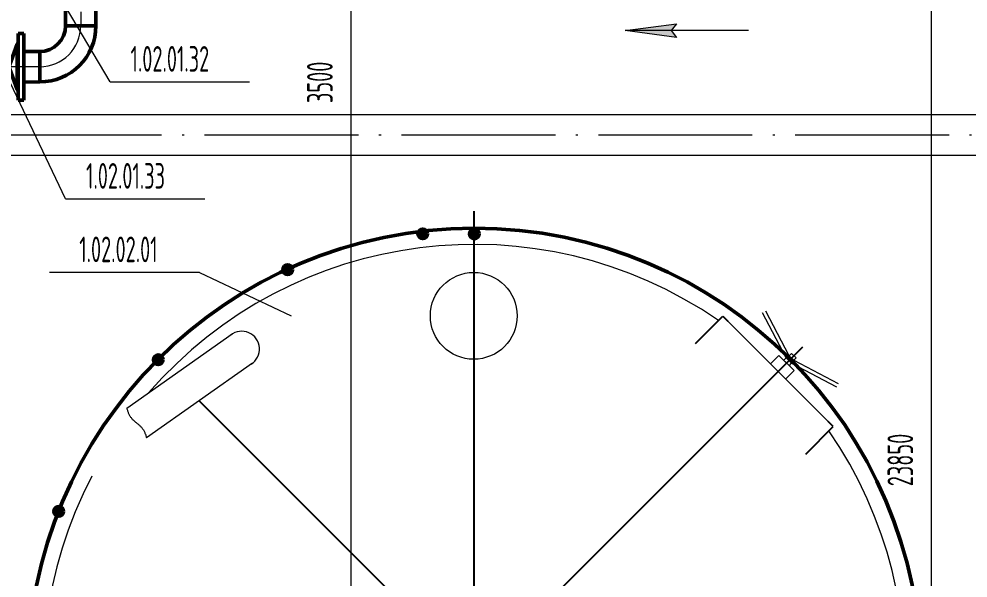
# Model space of a CAD drawing. Header units: millimetres. Extents: x -2281 to 17340, y -2563 to 4166.
# Drawn here: x 562.6 to 655.2, y 832.5 to 887 of the extents above; entities that cross this region are included whole.
import ezdxf

# ---------------------------------------------------------------- set-up
doc = ezdxf.new("R2010")
doc.units = ezdxf.units.MM
for name, pattern in [('K5LT32777', [0]), ('K5LT32783', [0]), ('K5LT32784', [0]), ('K5LT32786', [0]), ('K5LT32801', [0]), ('K5LT32835', [508, 317.5, -63.5, 63.5, -63.5]), ('K5LT32848', [19.2, 15, -2, 0.2, -2]), ('K5LT32849', [0]), ('K5LT32850', [180.2, 120, -30, 0.2, -30]), ('K5LT32852', [6.25, 4.75, -1.5]), ('K5LT32855', [0]), ('K5LT_AXLED', [11.939881, 7.439881, -1.5, 1.5, -1.5]), ('K5LT_THIN', [0]), ('K5LT_THIN_INCLUDED_TO_HATCHING', [0])]:
    doc.linetypes.add(name, pattern=pattern)
doc.layers.add('Системный слой', color=7, linetype='Continuous')
doc.styles.add('KDIMTEXTSTYLE', font='GOST_AU.SHX', dxfattribs={"width": 0.96, "oblique": 15, "height": 5})
doc.styles.add('KTEXTSTYLE', font='GOST_AU.SHX', dxfattribs={"width": 0.96, "height": 5})
doc.dimstyles.new('KDIMSTYLE (0.03)', dxfattribs={"dimtxt": 5, "dimasz": 1, "dimexe": 2, "dimexo": 0, "dimgap": 1, "dimtad": 1, "dimlfac": 30, "dimtxsty": 'KDIMTEXTSTYLE', "dimsah": 1, "dimcen": 0, "dimdle": 1, "dimadec": 0, "dimazin": 0, "dimtfac": 0.667, "dimtmove": 0, "dimatfit": 3, "dimfxl": 1, "dimtvp": 1, "dimtolj": 1, "dimtzin": 0, "dimarcsym": 0})

# ---------------------------------------------------------------- blocks, each defined once
blk = doc.blocks.new('U790')
at = {"layer": 'Системный слой', "color": 7, "linetype": 'K5LT_THIN_INCLUDED_TO_HATCHING', "lineweight": 13}
for p, q in [((573.135, 849.057), (573.155, 848.99)), ((573.155, 848.99), (573.174, 848.923)), ((573.174, 848.923), (573.195, 848.857)), ((573.195, 848.857), (573.216, 848.791)), ((573.216, 848.791), (573.238, 848.725)), ((573.238, 848.725), (573.261, 848.661)), ((573.261, 848.661), (573.286, 848.597)), ((573.286, 848.597), (573.312, 848.535)), ((573.312, 848.535), (573.34, 848.473)), ((573.34, 848.473), (573.37, 848.413)), ((573.37, 848.413), (573.402, 848.354)), ((573.402, 848.354), (573.436, 848.296)), ((573.436, 848.296), (573.472, 848.24)), ((573.472, 848.24), (573.51, 848.185)), ((573.51, 848.185), (573.55, 848.132)), ((573.55, 848.132), (573.592, 848.08)), ((573.592, 848.08), (573.636, 848.029)), ((573.636, 848.029), (573.682, 847.98)), ((573.682, 847.98), (573.73, 847.932)), ((573.73, 847.932), (573.779, 847.884)), ((573.779, 847.884), (573.83, 847.838)), ((573.83, 847.838), (573.882, 847.793)), ((573.882, 847.793), (573.935, 847.748)), ((573.935, 847.748), (573.988, 847.703)), ((573.988, 847.703), (574.042, 847.659)), ((574.042, 847.659), (574.097, 847.615)), ((574.097, 847.615), (574.151, 847.572)), ((574.151, 847.572), (574.205, 847.528)), ((574.205, 847.528), (574.259, 847.483)), ((574.259, 847.483), (574.312, 847.438)), ((574.312, 847.438), (574.364, 847.393)), ((574.364, 847.393), (574.414, 847.347)), ((574.414, 847.347), (574.464, 847.299)), ((574.464, 847.299), (574.511, 847.251)), ((574.511, 847.251), (574.557, 847.202)), ((574.557, 847.202), (574.602, 847.151)), ((574.602, 847.151), (574.644, 847.099)), ((574.644, 847.099), (574.684, 847.046)), ((574.684, 847.046), (574.722, 846.991)), ((574.722, 846.991), (574.758, 846.935)), ((574.758, 846.935), (574.792, 846.877)), ((574.792, 846.877), (574.824, 846.818)), ((574.824, 846.818), (574.854, 846.758)), ((574.854, 846.758), (574.882, 846.697)), ((574.882, 846.697), (574.908, 846.634)), ((574.908, 846.634), (574.933, 846.57)), ((574.933, 846.57), (574.956, 846.506)), ((574.956, 846.506), (574.978, 846.44)), ((574.978, 846.44), (574.999, 846.374)), ((574.999, 846.374), (575.02, 846.308)), ((575.02, 846.308), (575.04, 846.241)), ((575.04, 846.241), (575.059, 846.174)), ((575.059, 846.174), (575.059, 846.173))]:
    blk.add_line(p, q, dxfattribs=at)
blk = doc.blocks.new('U885')
at = {"layer": 'Системный слой', "color": 3, "linetype": 'K5LT32849', "lineweight": 18, "true_color": 0x00ff00}
blk.add_circle((642.067, 823.005), 4.233, dxfattribs=at)
blk = doc.blocks.new('U886')
at = {"layer": 'Системный слой', "color": 3, "linetype": 'K5LT32849', "lineweight": 18, "true_color": 0x00ff00}
blk.add_circle((606.975, 858.056), 4.233, dxfattribs=at)
blk = doc.blocks.new('U887')
at = {"layer": 'Системный слой', "color": 3, "linetype": 'K5LT32849', "lineweight": 18, "true_color": 0x00ff00}
blk.add_circle((571.924, 822.964), 4.233, dxfattribs=at)
blk = doc.blocks.new('U888')
at = {"layer": 'Системный слой', "color": 3, "linetype": 'K5LT32849', "lineweight": 18, "true_color": 0x00ff00}
blk.add_circle((607.016, 787.913), 4.233, dxfattribs=at)
blk = doc.blocks.new('U884')
at = {"layer": 'Системный слой'}
for name in ['U886', 'U887', 'U885', 'U888']:
    blk.add_blockref(name, (0, 0), dxfattribs=at)
blk = doc.blocks.new('U986')
at = {"layer": 'Системный слой', "color": 200, "linetype": 'K5LT32784', "lineweight": 50, "true_color": 0xbf00ff}
for p, q in [((560.763, 885.587), (560.196, 885.587)), ((560.196, 885.587), (560.196, 879.087)), ((560.196, 885.363), (560.196, 884.621)), ((560.763, 885.587), (560.763, 879.087)), ((562.542, 885.587), (562.542, 879.087)), ((562.542, 885.587), (563.108, 885.587)), ((563.108, 885.587), (563.108, 879.087)), ((563.108, 885.363), (563.108, 884.621)), ((560.863, 884.554), (560.763, 884.704)), ((560.863, 884.554), (562.442, 880.12)), ((560.863, 880.12), (562.442, 884.554)), ((560.863, 884.554), (560.863, 880.12)), ((562.442, 884.554), (562.542, 884.704)), ((562.442, 884.554), (562.442, 880.12)), ((560.863, 880.12), (560.763, 879.97)), ((562.442, 880.12), (562.542, 879.97)), ((560.763, 879.087), (560.196, 879.087)), ((562.542, 879.087), (563.108, 879.087))]:
    blk.add_line(p, q, dxfattribs=at)
blk = doc.blocks.new('U987')
at = {"layer": 'Системный слой', "color": 200, "linetype": 'K5LT32784', "lineweight": 50, "true_color": 0xbf00ff}
for p, q in [((567.163, 886.343), (570.129, 886.343)), ((564.646, 883.826), (564.646, 880.859))]:
    blk.add_line(p, q, dxfattribs=at)
at = {"layer": 'Системный слой', "color": 30, "linetype": 'K5LT_AXLED', "lineweight": 13, "true_color": 0xff8000}
blk.add_arc((564.646, 886.343), 4, 270, 0, dxfattribs=at)
at = {"layer": 'Системный слой', "color": 200, "linetype": 'K5LT32784', "lineweight": 50, "true_color": 0xbf00ff}
for radius in [5.483, 2.517]:
    blk.add_arc((564.646, 886.343), radius, 270, 0, dxfattribs=at)
blk = doc.blocks.new('U988')
at = {"layer": 'Системный слой', "color": 211, "linetype": 'K5LT32783', "lineweight": 50, "true_color": 0xff7fff}
for p, q in [((570.867, 901.422), (568.769, 903.519)), ((570.129, 899.642), (567.163, 899.642))]:
    blk.add_line(p, q, dxfattribs=at)
for radius in [5.483, 2.517]:
    blk.add_arc((572.646, 899.642), radius, 135, 180, dxfattribs=at)
at = {"layer": 'Системный слой', "color": 30, "linetype": 'K5LT_AXLED', "lineweight": 13, "true_color": 0xff8000}
blk.add_arc((572.646, 899.642), 4, 135, 180, dxfattribs=at)
blk = doc.blocks.new('U989')
at = {"layer": 'Системный слой', "color": 211, "linetype": 'K5LT32783', "lineweight": 50, "true_color": 0xff7fff}
for p, q in [((560.188, 893.425), (560.188, 899.925)), ((560.754, 899.925), (560.188, 899.925)), ((560.754, 893.425), (560.754, 899.925)), ((562.533, 893.425), (562.533, 899.925)), ((562.533, 899.925), (563.1, 899.925)), ((563.1, 893.425), (563.1, 899.925)), ((560.854, 898.892), (560.754, 899.042)), ((560.854, 894.459), (562.433, 898.892)), ((560.854, 898.892), (562.433, 894.459)), ((560.854, 894.459), (560.854, 898.892)), ((562.433, 898.892), (562.533, 899.042)), ((562.433, 894.459), (562.433, 898.892)), ((560.188, 893.649), (560.188, 894.392)), ((560.854, 894.459), (560.754, 894.309)), ((562.433, 894.459), (562.533, 894.309)), ((563.1, 893.649), (563.1, 894.392)), ((560.754, 893.425), (560.188, 893.425)), ((562.533, 893.425), (563.1, 893.425))]:
    blk.add_line(p, q, dxfattribs=at)
blk = doc.blocks.new('U985')
at = {"layer": 'Системный слой', "color": 211, "linetype": 'K5LT32783', "lineweight": 50, "true_color": 0xff7fff}
for p, q in [((545.45, 899.642), (542.483, 899.642)), ((545.45, 899.483), (545.45, 898.159)), ((567.163, 899.642), (567.163, 898.16)), ((570.129, 896.679), (570.129, 899.642)), ((552.658, 898.159), (543.997, 898.159)), ((548.002, 895.192), (548.002, 898.159)), ((560.188, 898.159), (552.658, 898.159)), ((565.679, 898.159), (565.679, 895.192)), ((567.158, 898.159), (568.646, 896.675)), ((568.646, 896.675), (567.158, 895.192)), ((552.658, 895.192), (543.997, 895.192)), ((560.188, 895.192), (552.658, 895.192)), ((567.158, 895.192), (563.1, 895.192)), ((545.483, 893.709), (542.483, 893.709))]:
    blk.add_line(p, q, dxfattribs=at)
at = {"layer": 'Системный слой', "color": 30, "linetype": 'K5LT_AXLED', "lineweight": 13, "true_color": 0xff8000}
for p, q in [((568.646, 899.642), (568.646, 886.343)), ((544.002, 898.452), (544.002, 894.497)), ((540.732, 896.675), (568.899, 896.675)), ((562.637, 885.309), (562.637, 885.587))]:
    blk.add_line(p, q, dxfattribs=at)
at = {"layer": 'Системный слой', "color": 6, "linetype": 'K5LT32852', "lineweight": 25, "true_color": 0xff00ff}
for p, q in [((562.307, 898.159), (562.291, 898.159)), ((562.871, 895.192), (562.866, 895.192))]:
    blk.add_line(p, q, dxfattribs=at)
at = {"layer": 'Системный слой', "color": 6, "linetype": 'K5LT32801', "lineweight": 50, "true_color": 0xff00ff}
blk.add_line((567.158, 898.159), (563.099, 898.159), dxfattribs=at)
at = {"layer": 'Системный слой', "color": 200, "linetype": 'K5LT32784', "lineweight": 50, "true_color": 0xbf00ff}
for p, q in [((570.129, 896.679), (570.129, 890.782)), ((567.163, 895.192), (567.163, 886.343)), ((567.163, 893.709), (570.129, 893.709)), ((570.129, 887.826), (570.129, 886.343)), ((570.129, 886.343), (567.163, 886.343)), ((560.196, 883.82), (554.658, 883.82)), ((558.658, 883.826), (558.658, 880.859)), ((564.646, 883.826), (563.108, 883.82)), ((564.646, 880.859), (564.646, 883.826)), ((560.196, 880.854), (554.658, 880.859)), ((564.646, 880.859), (563.108, 880.854))]:
    blk.add_line(p, q, dxfattribs=at)
at = {"layer": 'Системный слой', "color": 211, "linetype": 'K5LT32783', "lineweight": 50, "true_color": 0xff7fff}
blk.add_arc((543.966, 896.675), 1.484, 88.80953, 271.19047, dxfattribs=at)
at = {"layer": 'Системный слой', "color": 200, "linetype": 'K5LT32784', "lineweight": 50, "true_color": 0xbf00ff}
blk.add_arc((554.658, 882.343), 1.483, 89.99998, 269.99998, dxfattribs=at)
at = {"layer": 'Системный слой'}
for name in ['U988', 'U989', 'U987', 'U986']:
    blk.add_blockref(name, (0, 0), dxfattribs=at)
blk = doc.blocks.new('U990')
at = {"layer": 'Системный слой', "color": 7, "linetype": 'K5LT_THIN', "lineweight": 13}
for p, q in [((573.135, 849.057), (583.412, 856.288)), ((585.406, 853.452), (575.059, 846.173)), ((556.145, 837.104), (556.145, 837.104)), ((556.145, 832.866), (556.145, 832.866))]:
    blk.add_line(p, q, dxfattribs=at)
blk.add_arc((584.335, 854.818), 1.736, 302.13373, 128.12296, dxfattribs=at)
blk = doc.blocks.new('U1211')
at = {"layer": 'Системный слой'}
blk.add_hatch(color=7, dxfattribs=at).paths.add_polyline_path([(626.741, 885.205), (626.241, 885.864), (626.741, 886.522), (621.741, 885.864)])
at = {"layer": 'Системный слой', "color": 7, "linetype": 'K5LT_THIN', "lineweight": 13}
for p, q in [((621.741, 885.864), (626.741, 886.522)), ((626.741, 885.205), (621.741, 885.864)), ((633.769, 885.864), (621.741, 885.864)), ((626.741, 886.522), (626.241, 885.864)), ((626.241, 885.864), (626.741, 885.205))]:
    blk.add_line(p, q, dxfattribs=at)
blk = doc.blocks.new('D210')
at = {"layer": 'Системный слой', "color": 7, "linetype": 'K5LT_THIN', "lineweight": 13}
for p, q in [((651.594, 1011.318), (651.594, 1013.318)), ((652.655, 1010.258), (650.534, 1012.379)), ((654.568, 1011.318), (649.594, 1011.318)), ((651.594, 1011.318), (651.594, 216.318)), ((650.534, 217.379), (652.655, 215.258)), ((647.013, 216.318), (653.594, 216.318)), ((651.594, 216.318), (651.594, 214.318))]:
    blk.add_line(p, q, dxfattribs=at)
blk.add_wipeout([(650.594, 841.443), (647.026, 841.443), (647.026, 847.603), (650.594, 847.603)]).dxf.layer = 'Системный слой'
at = {"layer": 'Системный слой', "color": 7, "insert": (647.327, 841.443), "char_height": 2.5, "attachment_point": 1, "rotation": 90, "style": 'KTEXTSTYLE'}
blk.add_mtext('\\H3.5;\\W0.965;\\Q15;\\Q0;\\W0.715;\\H2.50;23850', dxfattribs=at)
blk = doc.blocks.new('KDIMARROW_03')
at = {"layer": 'Системный слой', "color": 0, "linetype": 'K5LT_THIN', "lineweight": 13}
for p, q in [((-1.061, -1.061), (1.061, 1.061)), ((0, 0), (-1, 0)), ((0, 0), (2, 0))]:
    blk.add_line(p, q, dxfattribs=at)
blk = doc.blocks.new('U1242')
at = {"layer": 'Системный слой', "color": 7, "linetype": 'K5LT_THIN', "lineweight": 13}
for q in [(565.583, 862.289), (589.155, 858.056)]:
    blk.add_line((580.233, 862.289), q, dxfattribs=at)
at = {"layer": 'Системный слой', "color": 7, "insert": (567.583, 865.789), "char_height": 2.5, "attachment_point": 1, "style": 'KTEXTSTYLE'}
blk.add_mtext('\\H3.5;\\W0.965;\\Q15;\\Q0;\\W0.715;\\H2.50; 1.02.02.01', dxfattribs=at)
blk = doc.blocks.new('D224')
at = {"layer": 'Системный слой', "color": 7, "linetype": 'K5LT_THIN', "lineweight": 13}
for p, q in [((594.985, 939.651), (594.985, 941.651)), ((596.045, 938.591), (593.924, 940.712)), ((606.995, 939.651), (592.985, 939.651)), ((594.985, 939.651), (594.985, 822.984)), ((593.924, 824.045), (596.045, 821.924)), ((606.995, 822.984), (592.985, 822.984)), ((594.985, 822.984), (594.985, 820.984))]:
    blk.add_line(p, q, dxfattribs=at)
blk.add_wipeout([(593.735, 878.804), (590.167, 878.804), (590.167, 883.63), (593.735, 883.63)]).dxf.layer = 'Системный слой'
at = {"layer": 'Системный слой', "color": 7, "insert": (590.718, 878.804), "char_height": 2.5, "attachment_point": 1, "rotation": 90, "style": 'KTEXTSTYLE'}
blk.add_mtext('\\H3.5;\\W0.965;\\Q15;\\Q0;\\W0.715;\\H2.50;3500', dxfattribs=at)
blk = doc.blocks.new('U1311')
at = {"layer": 'Системный слой', "color": 7, "linetype": 'K5LT_THIN', "lineweight": 13}
for q in [(561.454, 881.416), (580.754, 869.454)]:
    blk.add_line((567.163, 869.454), q, dxfattribs=at)
at = {"layer": 'Системный слой', "color": 7, "insert": (569.163, 872.954), "char_height": 2.5, "attachment_point": 1, "style": 'KTEXTSTYLE'}
blk.add_mtext('\\H3.5;\\W0.965;\\Q15;\\Q0;\\W0.715;\\H2.50;1.02.01.33', dxfattribs=at)
blk = doc.blocks.new('U1312')
at = {"layer": 'Системный слой', "color": 7, "linetype": 'K5LT_THIN', "lineweight": 13}
for q in [(562.816, 895.64), (585.095, 880.859)]:
    blk.add_line((571.503, 880.859), q, dxfattribs=at)
at = {"layer": 'Системный слой', "color": 7, "insert": (573.503, 884.359), "char_height": 2.5, "attachment_point": 1, "style": 'KTEXTSTYLE'}
blk.add_mtext('\\H3.5;\\W0.965;\\Q15;\\Q0;\\W0.715;\\H2.50;{\\c255;1.02.01.32}', dxfattribs=at)

msp = doc.modelspace()

# ---------------------------------------------------------------- hatches: boundary and pattern name
at = {"layer": 'Системный слой', "true_color": 0x7d9ec0}
for points in [[(601.53723, 866.05556), (601.5637, 866.21051), (601.64013, 866.34788), (601.75783, 866.45208), (601.90345, 866.51129), (602.06047, 866.51879), (602.21107, 866.47372), (602.33816, 866.38121), (602.42732, 866.25174), (602.46844, 866.10002), (602.45684, 865.94325), (602.39385, 865.79922), (602.28661, 865.68428), (602.14729, 865.61147), (602.00389, 865.5889), (601.84894, 865.61537), (601.71157, 865.6918), (601.60737, 865.8095), (601.54817, 865.95512)], [(607.50187, 866.0464), (607.4754, 865.89145), (607.39897, 865.75408), (607.28127, 865.64988), (607.13565, 865.59067), (607.03521, 865.57973), (606.88025, 865.60621), (606.74289, 865.68263), (606.63869, 865.80033), (606.57948, 865.94595), (606.57198, 866.10297), (606.61705, 866.25357), (606.70956, 866.38066), (606.83903, 866.46983), (606.99075, 866.51094), (607.14752, 866.49935), (607.29155, 866.43636), (607.40649, 866.32912), (607.4793, 866.1898)], [(589.28832, 862.55783), (589.26184, 862.40288), (589.18542, 862.26551), (589.06771, 862.16131), (588.92209, 862.1021), (588.76507, 862.09461), (588.61448, 862.13967), (588.48738, 862.23219), (588.39822, 862.36165), (588.3571, 862.51338), (588.3687, 862.67015), (588.43169, 862.81417), (588.53893, 862.92911), (588.67825, 863.00192), (588.82165, 863.0245), (588.9766, 862.99802), (589.11397, 862.9216), (589.21817, 862.8039), (589.27738, 862.65827)], [(576.66969, 853.77679), (576.64321, 853.62184), (576.56679, 853.48447), (576.44908, 853.38027), (576.30346, 853.32106), (576.14644, 853.31356), (575.99584, 853.35863), (575.86875, 853.45114), (575.77959, 853.58061), (575.73847, 853.73233), (575.75007, 853.8891), (575.81306, 854.03313), (575.9203, 854.14807), (576.05962, 854.22088), (576.20302, 854.24345), (576.35797, 854.21698), (576.49534, 854.14055), (576.59954, 854.02285), (576.65875, 853.87723)], [(566.96627, 838.99789), (566.93979, 838.84293), (566.86337, 838.70556), (566.74567, 838.60136), (566.60005, 838.54216), (566.44303, 838.53466), (566.29243, 838.57973), (566.16534, 838.67224), (566.07617, 838.80171), (566.03506, 838.95343), (566.04665, 839.1102), (566.10964, 839.25423), (566.21688, 839.36916), (566.3562, 839.44197), (566.4996, 839.46455), (566.65455, 839.43808), (566.79192, 839.36165), (566.89612, 839.24395), (566.95533, 839.09833)]]:
    msp.add_hatch(color=153, dxfattribs=at).paths.add_polyline_path(points)
at = {"layer": 'Системный слой', "true_color": 0x0000ff}
for points in [[(601.53723, 866.05556), (601.5637, 866.21051), (601.64013, 866.34788), (601.75783, 866.45208), (601.90345, 866.51129), (602.06047, 866.51879), (602.21107, 866.47372), (602.33816, 866.38121), (602.42732, 866.25174), (602.46844, 866.10002), (602.45684, 865.94325), (602.39385, 865.79922), (602.28661, 865.68428), (602.14729, 865.61147), (602.00389, 865.5889), (601.84894, 865.61537), (601.71157, 865.6918), (601.60737, 865.8095), (601.54817, 865.95512)], [(607.50187, 866.0464), (607.4754, 865.89145), (607.39897, 865.75408), (607.28127, 865.64988), (607.13565, 865.59067), (607.03521, 865.57973), (606.88025, 865.60621), (606.74289, 865.68263), (606.63869, 865.80033), (606.57948, 865.94595), (606.57198, 866.10297), (606.61705, 866.25357), (606.70956, 866.38066), (606.83903, 866.46983), (606.99075, 866.51094), (607.14752, 866.49935), (607.29155, 866.43636), (607.40649, 866.32912), (607.4793, 866.1898)], [(589.28832, 862.55783), (589.26184, 862.40288), (589.18542, 862.26551), (589.06771, 862.16131), (588.92209, 862.1021), (588.76507, 862.09461), (588.61448, 862.13967), (588.48738, 862.23219), (588.39822, 862.36165), (588.3571, 862.51338), (588.3687, 862.67015), (588.43169, 862.81417), (588.53893, 862.92911), (588.67825, 863.00192), (588.82165, 863.0245), (588.9766, 862.99802), (589.11397, 862.9216), (589.21817, 862.8039), (589.27738, 862.65827)], [(576.66969, 853.77679), (576.64321, 853.62184), (576.56679, 853.48447), (576.44908, 853.38027), (576.30346, 853.32106), (576.14644, 853.31356), (575.99584, 853.35863), (575.86875, 853.45114), (575.77959, 853.58061), (575.73847, 853.73233), (575.75007, 853.8891), (575.81306, 854.03313), (575.9203, 854.14807), (576.05962, 854.22088), (576.20302, 854.24345), (576.35797, 854.21698), (576.49534, 854.14055), (576.59954, 854.02285), (576.65875, 853.87723)], [(566.96627, 838.99789), (566.93979, 838.84293), (566.86337, 838.70556), (566.74567, 838.60136), (566.60005, 838.54216), (566.44303, 838.53466), (566.29243, 838.57973), (566.16534, 838.67224), (566.07617, 838.80171), (566.03506, 838.95343), (566.04665, 839.1102), (566.10964, 839.25423), (566.21688, 839.36916), (566.3562, 839.44197), (566.4996, 839.46455), (566.65455, 839.43808), (566.79192, 839.36165), (566.89612, 839.24395), (566.95533, 839.09833)]]:
    msp.add_hatch(color=5, dxfattribs=at).paths.add_polyline_path(points)

# ---------------------------------------------------------------- linework, layer by layer
at = {"layer": 'Системный слой', "color": 30, "linetype": 'K5LT_AXLED', "lineweight": 13, "true_color": 0xff8000}
msp.add_line((564.64613, 882.34277), (552.65799, 882.34276), dxfattribs=at)
at = {"layer": 'Системный слой', "color": 7, "linetype": 'K5LT_THIN', "lineweight": 13}
for p, q in [((502.0115, 877.67848), (689.9115, 877.67848)), ((689.9115, 873.67848), (502.01144, 873.67848))]:
    msp.add_line(p, q, dxfattribs=at)
at = {"layer": 'Системный слой', "color": 1, "linetype": 'K5LT32848', "lineweight": 18, "true_color": 0xff0000}
msp.add_line((710.93102, 875.67848), (78.34361, 875.67848), dxfattribs=at)
at = {"layer": 'Системный слой', "color": 3, "linetype": 'K5LT32850', "lineweight": 25, "true_color": 0x00ff00}
for p, q in [((606.99537, 868.27664), (606.99536, 777.69223)), ((639.02179, 855.01086), (574.96894, 790.95801)), ((580.19437, 849.78544), (639.02179, 790.95801))]:
    msp.add_line(p, q, dxfattribs=at)
at = {"layer": 'Системный слой', "color": 7, "linetype": 'K5LT32835', "lineweight": 25}
msp.add_line((606.99537, 868.05321), (606.99537, 778.59494), dxfattribs=at)
at = {"layer": 'Системный слой', "color": 7, "linetype": 'K5LT32786', "lineweight": 18}
for p, q in [((606.99536, 782.98444), (606.99537, 862.98444)), ((637.44061, 853.96774), (635.13652, 858.34144)), ((637.75235, 854.16809), (635.46316, 858.51352)), ((631.77012, 857.54197), (641.55289, 847.75919)), ((637.75235, 854.16809), (637.9792, 854.39494)), ((638.40586, 853.96827), (637.9792, 854.39494)), ((635.9278, 853.38429), (636.74326, 854.19975)), ((638.21068, 852.73234), (636.74326, 854.19975)), ((637.13457, 853.80844), (637.47697, 853.46604)), ((637.20794, 853.73507), (637.44061, 853.96774)), ((637.97867, 853.42969), (637.44061, 853.96774)), ((637.81937, 853.12365), (637.47697, 853.46604)), ((637.746, 853.19702), (637.97867, 853.42969)), ((637.75235, 854.16809), (638.17902, 853.74143)), ((637.97867, 853.42969), (642.35237, 851.12559)), ((638.17902, 853.74143), (638.40586, 853.96827)), ((638.17902, 853.74143), (642.52444, 851.45223)), ((637.39522, 851.91687), (638.21068, 852.73234))]:
    msp.add_line(p, q, dxfattribs=at)
at = {"layer": 'Системный слой', "color": 7, "linetype": 'K5LT32777', "lineweight": 25}
for p, q in [((628.59497, 855.34509), (631.28098, 858.03111)), ((631.28098, 858.03111), (631.77012, 857.54197)), ((637.44061, 853.96774), (637.75235, 854.16809)), ((637.97867, 853.42969), (638.17902, 853.74143)), ((639.35602, 844.58404), (642.04203, 847.27005)), ((642.04203, 847.27005), (641.55289, 847.75919))]:
    msp.add_line(p, q, dxfattribs=at)
at = {"layer": 'Системный слой', "color": 5, "linetype": 'K5LT32855', "lineweight": 50, "true_color": 0x0000ff}
for centre in [(602.00389, 866.05556), (607.03521, 866.0464), (588.82165, 862.55783), (576.20302, 853.77679), (566.4996, 838.99789)]:
    msp.add_circle(centre, 0.46667, dxfattribs=at)
for centre, radius, start, end in [((607.03186, 823.02263), 43.58072, 90.0479785, 90.0479728), ((607.01529, 865.81723), 0.23833, 274.7945513, 90.0000537)]:
    msp.add_arc(centre, radius, start, end, dxfattribs=at)
at = {"layer": 'Системный слой', "color": 7, "linetype": 'K5LT_THIN', "lineweight": 13}
msp.add_arc((607.03186, 823.02263), 43.58072, 99.0939022, 276.539735, dxfattribs=at)
at = {"layer": 'Системный слой', "color": 3, "linetype": 'K5LT32849', "lineweight": 18, "true_color": 0x00ff00}
for start, end in [(55.4284521, 139.024031), (152.4717297, 34.5715456)]:
    msp.add_arc((606.99537, 822.98444), 42.0381, start, end, dxfattribs=at)

# ---------------------------------------------------------------- block references
at = {"layer": 'Системный слой'}
for name in ['U985', 'U1312', 'U1211', 'U1311', 'U1242', 'U884', 'U990', 'U790']:
    msp.add_blockref(name, (0, 0), dxfattribs=at)

# ---------------------------------------------------------------- next in the draw order: dimensions: what is measured, and where the dimension line sits
at = {"layer": 'Системный слой', "color": 7}
for base, p1, p2, picture, middle in [((651.59428, 1011.31806), (647.01339, 216.31806), (654.56806, 1011.31806), 'D210', (651.59428, 844.65139)), ((594.98483, 939.65111), (606.99537, 822.98444), (606.99536, 939.65111), 'D224', (594.98483, 881.31777))]:
    dim = msp.add_linear_dim(base=base, p1=p1, p2=p2, angle=90, dimstyle='KDIMSTYLE (0.03)', override={"dimexo": 0, "dimpost": '\\H2.5;\\W0.965;\\Q0;<>', "dimblk1": 'KDIMARROW_03', "dimblk2": 'KDIMARROW_03', "dimse1": 0, "dimse2": 0, "dimclrt": 7, "dimtolj": 1}, dxfattribs=at)
    dim.commit()
    dim.dimension.update_dxf_attribs({"geometry": picture, "text_midpoint": middle, "dimtype": 160})

doc.saveas('drawing.dxf')
